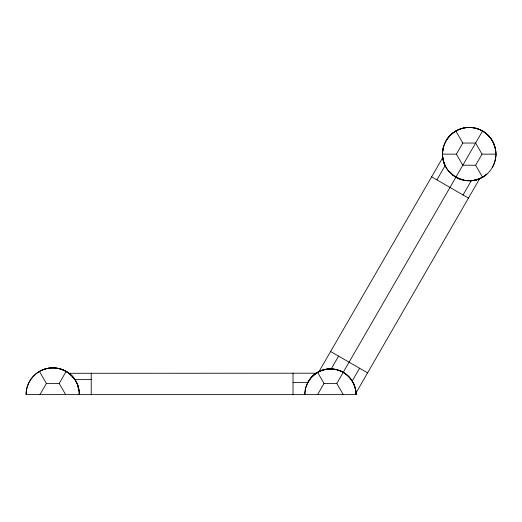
<?xml version="1.0" encoding="UTF-8"?>
<svg xmlns="http://www.w3.org/2000/svg" width="522" height="522" viewBox="0 0 522 522"><rect width="100%" height="100%" fill="white"/><g stroke="black" fill="none" stroke-linecap="round" stroke-linejoin="round"><path stroke-width="0.78" d="M449.005 171.581C443.517 165.311 441.273 156.378 443.171 148.261M442.793 150.303L442.747 150.61A26.687 26.687 0 0 0 485.46 175.294L486.915 174.107L486.197 174.726M442.806 150.186L443.054 148.783M308.319 381.556L305.69 387.774L304.776 394.554A25.624 25.624 0 0 1 330.4 368.93C339.946 368.832 349.225 374.587 353.368 383.187M307.843 382.404L311.027 377.784L315.086 374.013M39.979 394.554L46.386 383.461L39.444 371.436M65.609 394.554L59.201 383.461L66.137 371.436C71.644 374.594 75.938 379.781 78.006 385.784M436.907 179.875L445.122 165.65L444.672 164.652M338.602 356.134L331.209 368.943L325.676 369.367L320.345 370.985M317.591 394.554L323.999 383.461L317.591 372.362L319.112 371.553M442.512 154.14L456.391 154.14L462.799 143.041L455.863 131.022M323.999 383.461L336.807 383.461L482.556 131.022M476.273 179.881L482.543 177.265L475.614 165.233L482.021 154.14L495.9 154.14M359.573 368.245L352.18 381.053L352.441 381.484M463.066 194.974L471.281 180.749A26.674 26.674 0 0 0 476.103 179.907L479.659 178.7L355.978 392.968L356.024 394.554L26.1 394.554A26.674 26.674 0 0 1 52.794 367.873A26.752 26.752 0 0 1 60.722 369.067L63.005 369.896A26.752 26.752 0 0 1 71.684 375.69A26.674 26.674 0 0 1 74.79 379.474M308.404 381.412L311.132 377.667M311.243 377.536L311.96 376.767M312.078 376.643L312.45 376.264M312.547 376.173L313.35 375.429M313.193 375.566L312.28 376.434A25.395 25.395 0 0 1 313.193 375.566L314.733 374.281M312.939 375.801L313.866 374.985A25.695 25.695 0 0 1 343.293 372.369M486.093 174.811L482.543 177.265M314.557 374.418L316.926 372.76M314.988 374.085L317.781 372.251M315.445 373.752L316.169 373.25A25.787 25.787 0 0 1 317.226 372.577L317.591 372.362M318.322 371.958L318.877 371.664M319.764 371.246L320.28 371.018L318.962 371.625L442.741 157.611M320.913 370.75L320.619 370.874A25.35 25.35 0 0 0 320.019 371.129L319.431 371.396A25.395 25.395 0 0 1 319.94 371.181M320.032 371.122L320.41 370.959M320.991 370.724L321.976 370.352M322.107 370.307L322.583 370.15M322.648 370.131L323.001 370.02M323.294 369.935L323.731 369.811M476.142 179.914L472.045 180.677M476.09 179.927L470.198 180.814L464.202 180.358M323.836 369.785L324.266 369.674M324.364 369.654L324.925 369.524M325.669 369.374L326.009 369.308M326.446 369.237L327.986 369.047M471.888 180.697L471.281 180.749M328.077 369.034L328.547 368.995M328.743 368.982L329.317 368.956M329.415 368.95L330.204 368.93M462.799 143.041L475.614 143.041L482.021 154.14M475.614 165.233L462.799 165.233L456.391 154.14M316.241 373.197L68.93 373.289M91.233 379.455L74.803 379.455L74.555 379.102M293.031 382.443L307.817 382.443M46.386 383.461L59.201 383.461M330.498 368.93L330.4 368.93A25.624 25.624 0 0 1 356.024 394.554A25.695 25.695 0 0 0 355.619 390.019L354.921 387.109M61.231 369.23L62.105 369.537M62.235 369.589L62.568 369.713M62.686 369.759L66.15 371.442M341.355 371.39L340.788 371.129A25.35 25.35 0 0 0 340.207 370.881L340.788 371.129A25.461 25.461 0 0 1 341.355 371.39L341.923 371.664A25.624 25.624 0 0 1 356.037 394.554M431.498 176.756L468.475 198.099M330.602 351.515L367.573 372.865M69.1 373.419L69.478 373.719M69.55 373.778L69.974 374.13M70.059 374.196L71.971 375.99M72.29 376.329L72.708 376.786M72.91 377.014L74.059 378.424M74.183 378.587L74.431 378.926M336.807 383.461L343.215 394.554M352.702 381.928L353.068 382.606M353.113 382.691L354.268 385.223M353.42 383.298L353.701 383.892M353.746 383.99L353.929 384.401M353.962 384.486L355.077 387.644M444.627 164.541L444.32 163.791M354.308 385.321L354.575 386.058M444.281 163.68L444.059 163.086M443.909 162.649L443.406 160.978M355.097 387.722L355.28 388.401M443.38 160.874L443.23 160.274M443.158 159.973L442.917 158.76M355.443 389.125L355.547 389.614M355.606 389.914L355.978 393.001M355.626 390.025L355.932 392.335M442.839 158.296L442.773 157.84A26.694 26.694 0 0 1 465.435 127.714A26.694 26.694 0 0 1 495.619 150.29A26.694 26.694 0 0 1 473.121 180.54M293.031 373.204L293.031 394.554M91.233 373.204L91.233 394.554M464.861 180.468A26.694 26.694 0 0 1 457.598 178.172M453.305 175.575A26.694 26.694 0 0 1 452.274 174.766M444.718 164.75A26.694 26.694 0 0 1 443.726 162.094M464.071 179.855A17.741 10.394 28.8 0 1 456.045 176.912M456.065 176.919A17.741 10.394 31.2 0 1 449.501 171.444M452.959 132.96A26.687 26.687 0 0 1 492.311 167.477M446.108 140.803A26.674 26.674 0 0 1 495.665 157.624M443.426 161.044A26.707 26.707 0 0 1 452.959 132.947M315.138 373.974A25.78 25.78 0 0 1 316.169 373.25M26.1 394.554A26.687 26.687 0 0 1 69.211 373.511M73.002 377.119A26.687 26.687 0 0 1 74.228 378.652M75.683 380.832A26.687 26.687 0 0 1 78.267 386.6M79.05 389.777A26.687 26.687 0 0 1 79.194 390.639M79.481 394.338A26.687 26.687 0 0 1 79.481 394.554A26.674 26.674 0 0 0 63.005 369.902M77.634 386.143A17.741 10.394 88.8 0 1 79.096 394.567M42.576 369.896A26.707 26.707 0 0 1 63.005 369.896"/></g></svg>
